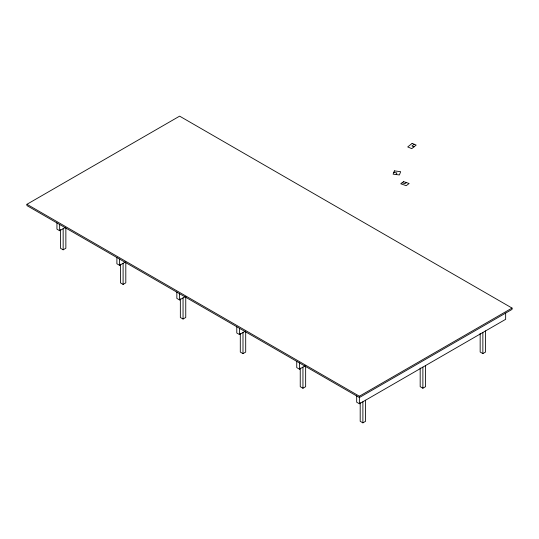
<?xml version="1.0" encoding="UTF-8"?>
<svg xmlns="http://www.w3.org/2000/svg" width="539" height="539" viewBox="0 0 539 539"><rect width="100%" height="100%" fill="white"/><g stroke="black" fill="none" stroke-linecap="round" stroke-linejoin="round"><path stroke-width="0.81" d="M396.259 174.555L396.886 172.918L393.746 172.514M414.161 144.236L411.951 146.008L413.972 146.857M406.386 182.573L404.937 183.651L402.188 182.708M26.95 204.288L179.622 116.148L512.05 308.072L512.05 309.393L359.378 397.533L26.95 205.608L26.95 204.288L359.378 396.219L512.05 308.072M56.945 222.924L56.945 229.163L59.64 230.719L65.462 227.357M60.456 229.567L60.456 248.243L63.157 249.806L65.859 248.243L65.859 227.943M116.889 257.534L116.889 263.773L119.591 265.329L125.412 261.967M120.406 264.177L120.406 282.854L123.101 284.417L125.803 282.854L125.803 262.554M176.839 292.145L176.839 298.384L179.534 299.94L185.355 296.578M180.349 298.788L180.349 317.464L183.051 319.021L185.753 317.464L185.753 296.356M236.783 326.755L236.783 332.994L239.484 334.551L245.306 331.189M240.3 333.398L240.3 352.075L242.995 353.631L245.696 352.075L245.696 331.775M296.733 361.366L296.733 367.605L299.428 369.161L305.647 365.57M300.243 368.009L300.243 386.685L302.945 388.242L305.647 386.685L305.647 366.385M356.677 395.976L356.677 402.209L359.378 403.772L505.649 319.324L505.649 313.085M360.193 402.62L360.193 421.296L362.888 422.852L365.59 421.296L365.59 400.181M420.177 367.989L420.177 386.665L422.879 388.221L425.574 386.665L425.574 365.55M480.161 333.351L480.161 352.028L482.863 353.591L485.565 352.028L485.565 330.919M482.863 332.475L482.863 353.591M422.879 367.113L422.879 388.221M362.888 401.744L362.888 422.852M359.378 396.219L359.378 403.772M302.945 367.133L302.945 388.242M299.428 362.922L299.428 369.161M242.995 332.523L242.995 353.631M239.484 328.318L239.484 334.551M183.051 297.912L183.051 319.021M179.534 293.708L179.534 299.94M123.101 263.301L123.101 284.417M119.591 259.097L119.591 265.329M63.157 228.691L63.157 249.806M59.64 224.487L59.64 230.719M394.373 170.883L393.12 174.151L399.399 174.959L400.652 171.685L394.373 170.883M412.14 143.387L407.713 146.938L411.756 148.636L416.182 145.085L412.14 143.387M403.644 181.636L400.74 183.786L406.224 185.665L409.128 183.516L403.644 181.636"/></g></svg>
